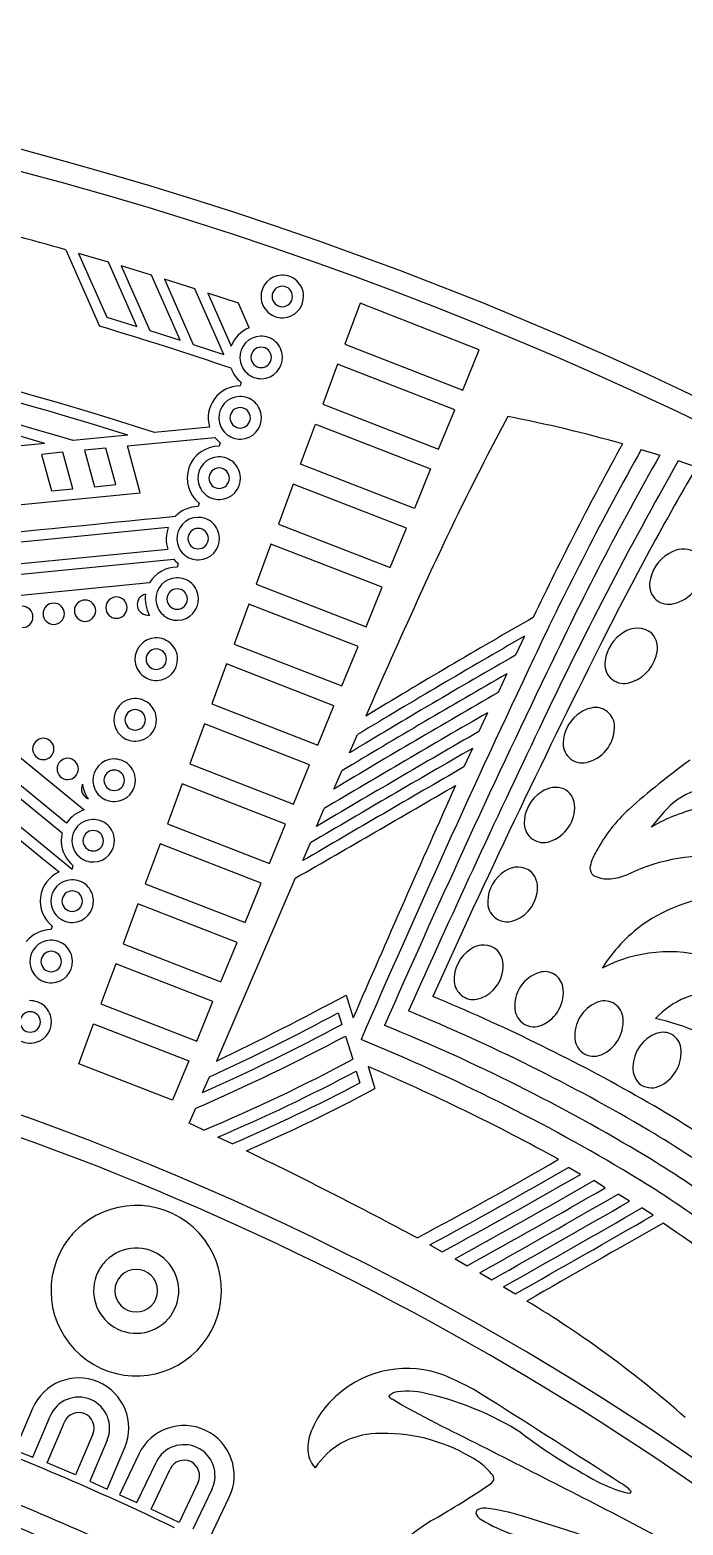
# Model space of a CAD drawing. Header units: metres. Extents: x 0.3 to 22.9, y 0.3 to 22.9.
# Drawn here: x 14.502 to 16.419, y 18.495 to 22.881 of the extents above; entities that cross this region are included whole.
import ezdxf

# ---------------------------------------------------------------- set-up
doc = ezdxf.new("R2010")
doc.units = ezdxf.units.M

msp = doc.modelspace()

# ---------------------------------------------------------------- linework, layer by layer
for p, q in [((14.607252, 22.236073), (14.706292, 22.01193)), ((14.732626, 22.199773), (14.644778, 22.225377)), ((14.644778, 22.225377), (14.727486, 22.038196)), ((14.815929, 22.011245), (14.732626, 22.199773)), ((14.85883, 22.161594), (14.770399, 22.188519)), ((14.770399, 22.188519), (14.853962, 21.999402)), ((14.943015, 21.971069), (14.85883, 22.161594)), ((14.98589, 22.121477), (14.896857, 22.149765)), ((14.896857, 22.149765), (14.981315, 21.958623)), ((15.070999, 21.928863), (14.98589, 22.121477)), ((15.113835, 22.079359), (15.02418, 22.109055)), ((15.02418, 22.109055), (15.092951, 21.953413)), ((15.145657, 22.007341), (15.113835, 22.079359)), ((15.470823, 22.079006), (15.426406, 21.958932)), ((15.820603, 21.942968), (15.470823, 22.079006)), ((14.727486, 22.038196), (14.815929, 22.011245)), ((14.853962, 21.999402), (14.943015, 21.971069)), ((14.981315, 21.958623), (15.070999, 21.928863)), ((15.426406, 21.958932), (15.772181, 21.824452)), ((15.772181, 21.824452), (15.820603, 21.942968)), ((15.404717, 21.900302), (15.36134, 21.783042)), ((15.748537, 21.766583), (15.404717, 21.900302)), ((15.122284, 21.847012), (15.118768, 21.836894)), ((15.36134, 21.783042), (15.70125, 21.650844)), ((15.70125, 21.650844), (15.748537, 21.766583)), ((15.029508, 21.715482), (14.868144, 21.699647)), ((15.296275, 21.607153), (15.339652, 21.724413)), ((15.339652, 21.724413), (15.677606, 21.592974)), ((14.789641, 21.691944), (14.628837, 21.676164)), ((14.788531, 21.660433), (15.045051, 21.685605)), ((15.060659, 21.669797), (15.057134, 21.659654)), ((14.546267, 21.668061), (14.376502, 21.651402)), ((14.599244, 21.641858), (14.536149, 21.635666)), ((14.536149, 21.635666), (14.565314, 21.528621)), ((14.62841, 21.534812), (14.599244, 21.641858)), ((14.725436, 21.654241), (14.66234, 21.648049)), ((14.66234, 21.648049), (14.691505, 21.541004)), ((14.754601, 21.547195), (14.725436, 21.654241)), ((14.826029, 21.522803), (14.788531, 21.660433)), ((16.295981, 21.650278), (16.350401, 21.63361)), ((15.630318, 21.477236), (15.296275, 21.607153)), ((15.677606, 21.592974), (15.630318, 21.477236)), ((16.458153, 21.598528), (16.404421, 21.616536)), ((14.691505, 21.541004), (14.754601, 21.547195)), ((15.274587, 21.548523), (15.23121, 21.431263)), ((15.606675, 21.419366), (15.274587, 21.548523)), ((14.258169, 21.467078), (14.826029, 21.522803)), ((14.565314, 21.528621), (14.62841, 21.534812)), ((14.999066, 21.492557), (14.995541, 21.482414)), ((14.907886, 21.420928), (13.563142, 21.288967)), ((15.23121, 21.431263), (15.559387, 21.303627)), ((15.559387, 21.303627), (15.606675, 21.419366)), ((15.209522, 21.372633), (15.166145, 21.255374)), ((15.535743, 21.245758), (15.209522, 21.372633)), ((13.719894, 21.241545), (14.907281, 21.358064)), ((13.79827, 21.217833), (14.924135, 21.328315)), ((13.484766, 21.312678), (14.544344, 20.446385)), ((13.563142, 21.288967), (14.626115, 20.419381)), ((14.937472, 21.315317), (14.933947, 21.305174)), ((14.596884, 20.524721), (13.719894, 21.241545)), ((14.853277, 21.258558), (13.955022, 21.170411)), ((15.166145, 21.255374), (15.488456, 21.130019)), ((15.488456, 21.130019), (15.535743, 21.245758)), ((14.609835, 20.554312), (13.79827, 21.217833)), ((15.144456, 21.196744), (15.10108, 21.079484)), ((15.464812, 21.07215), (15.144456, 21.196744)), ((13.955022, 21.170411), (14.66186, 20.592513)), ((15.952839, 21.10221), (15.927084, 21.047067)), ((15.10108, 21.079484), (15.417525, 20.956411)), ((15.417525, 20.956411), (15.464812, 21.07215)), ((15.079391, 21.020854), (15.036014, 20.903594)), ((15.393881, 20.898542), (15.079391, 21.020854)), ((15.901501, 20.992036), (15.875795, 20.937127)), ((15.036014, 20.903594), (15.346593, 20.782803)), ((15.346593, 20.782803), (15.393881, 20.898542)), ((15.014326, 20.844964), (14.970949, 20.727705)), ((15.32295, 20.724933), (15.014326, 20.844964)), ((15.844527, 20.877554), (15.819464, 20.822853)), ((15.440231, 20.760359), (15.463697, 20.813798)), ((15.8003, 20.773067), (15.775501, 20.718718)), ((14.970949, 20.727705), (15.275662, 20.609195)), ((15.275662, 20.609195), (15.32295, 20.724933)), ((15.393858, 20.653785), (15.416952, 20.706998)), ((14.949261, 20.669075), (14.905884, 20.551815)), ((15.252018, 20.551325), (14.949261, 20.669075)), ((15.34271, 20.544006), (15.365412, 20.596432)), ((16.362227, 20.585792), (16.32459, 20.542455)), ((14.905884, 20.551815), (15.204731, 20.435587)), ((15.204731, 20.435587), (15.252018, 20.551325)), ((14.884196, 20.493185), (14.840819, 20.375925)), ((15.181087, 20.377717), (14.884196, 20.493185)), ((15.303255, 20.443987), (15.325665, 20.496153)), ((14.544344, 20.446385), (14.587938, 20.410743)), ((14.626115, 20.419381), (14.629513, 20.42913)), ((14.840819, 20.375925), (15.1338, 20.261978)), ((15.280882, 20.392403), (15.049409, 19.856121)), ((15.1338, 20.261978), (15.181087, 20.377717)), ((14.81913, 20.317296), (14.775754, 20.200036)), ((15.110156, 20.204109), (14.81913, 20.317296)), ((14.567912, 20.251878), (14.564387, 20.241735)), ((14.775754, 20.200036), (15.062868, 20.08837)), ((15.062868, 20.08837), (15.110156, 20.204109)), ((14.754065, 20.141406), (14.710688, 20.024146)), ((15.039224, 20.030501), (14.754065, 20.141406)), ((15.429598, 20.049532), (15.450645, 19.982797)), ((14.710688, 20.024146), (14.991937, 19.914762)), ((14.991937, 19.914762), (15.039224, 20.030501)), ((14.645623, 19.848257), (14.689, 19.965516)), ((14.689, 19.965516), (14.968293, 19.856893)), ((15.406578, 19.99762), (15.417313, 19.963552)), ((15.427992, 19.929357), (15.449209, 19.861054)), ((14.921006, 19.741154), (14.645623, 19.848257)), ((14.968293, 19.856893), (14.921006, 19.741154)), ((15.494634, 19.839814), (15.514121, 19.775062)), ((15.009067, 19.763339), (15.029132, 19.809599)), ((15.459763, 19.82663), (15.470259, 19.792096)), ((14.969802, 19.673781), (14.989085, 19.717607)), ((15.01211, 19.653322), (14.969802, 19.673781)), ((15.095262, 19.612724), (15.053156, 19.632849)), ((16.117182, 19.523416), (16.082781, 19.544168)), ((16.190351, 19.484348), (16.156243, 19.50534)), ((16.261546, 19.444583), (16.227993, 19.46554)), ((16.33085, 19.404013), (16.297631, 19.425116)), ((15.675691, 19.316816), (15.711753, 19.295881)), ((15.749566, 19.276222), (15.785405, 19.255452)), ((15.821863, 19.234855), (15.857209, 19.214127)), ((15.891986, 19.193636), (15.926821, 19.173209)), ((15.595628, 18.845867), (15.564631, 18.864328)), ((14.509869, 18.83653), (14.458386, 18.714731)), ((15.71004, 18.785254), (15.595628, 18.845867)), ((14.51066, 18.694141), (14.561603, 18.814663)), ((14.552733, 18.677039), (14.603432, 18.796983)), ((14.687089, 18.761622), (14.636367, 18.641621)), ((14.728918, 18.743942), (14.677926, 18.623304)), ((14.458386, 18.714731), (14.51066, 18.694141)), ((14.72914, 18.600207), (14.780652, 18.722075)), ((14.821778, 18.702766), (14.765031, 18.583328)), ((14.636367, 18.641621), (14.552733, 18.677039)), ((14.816357, 18.560477), (14.872509, 18.678663)), ((14.857645, 18.541557), (14.913526, 18.659175)), ((14.677926, 18.623304), (14.72914, 18.600207)), ((14.995562, 18.620199), (14.939653, 18.502524)), ((15.03658, 18.600711), (14.980375, 18.482412)), ((14.765031, 18.583328), (14.816357, 18.560477)), ((15.030532, 18.457103), (15.08731, 18.576608)), ((16.265201, 18.589627), (16.265882, 18.593061)), ((14.939653, 18.502524), (14.857645, 18.541557)), ((16.398927, 18.431195), (16.243036, 18.514163))]:
    msp.add_line(p, q)
for centre, radius, start, end in [((11.599532, 11.617165), 11.285746, 44.322028, 86.436415), ((11.599752, 11.617585), 11.222795, 44.254864, 86.37056), ((11.61337, 11.661098), 10.990606, 74.192649, 75.859208), ((15.242741, 22.099044), 0.062504, 92.117585, -177.882415), ((15.242741, 22.099044), 0.062504, 2.117585, 92.117585), ((11.611384, 11.654796), 10.559618, 72.036174, 82.782457), ((15.242741, 22.099044), 0.030002, 90, -180), ((15.242741, 22.099044), 0.030002, 0, 90), ((11.610301, 11.651906), 10.531409, 72.428771, 82.778781), ((15.242741, 22.099044), 0.062504, -177.882415, -87.882415), ((15.242741, 22.099044), 0.030002, -180, -90), ((15.242741, 22.099044), 0.030002, -90, 0), ((15.242741, 22.099044), 0.062504, -87.882415, 2.117585), ((11.609716, 11.650696), 10.470201, 73.24058, 82.776806), ((11.608896, 11.648252), 10.441491, 73.661163, 82.774205), ((11.610976, 11.652712), 10.81177, 71.215465, 73.363947), ((15.180698, 21.920374), 0.093761, 111.945665, 159.367147), ((15.180703, 21.920362), 0.062504, 92.117585, -177.882415), ((15.180703, 21.920362), 0.062504, 2.117585, 92.117585), ((15.180703, 21.920362), 0.030002, 90, 180), ((15.180703, 21.920362), 0.030002, 0, 90), ((15.180699, 21.920352), 0.093761, -160.209301, -128.537102), ((15.180703, 21.920362), 0.062504, -177.882415, -87.882415), ((15.180703, 21.920362), 0.030002, 180, -90), ((15.180703, 21.920362), 0.030002, -90, 0), ((15.180703, 21.920362), 0.062504, -87.882415, 2.117585), ((15.119111, 21.743125), 0.09377, 90.209826, -162.855138), ((15.119109, 21.743122), 0.062504, 92.117585, -177.882415), ((15.119109, 21.743122), 0.062504, 2.117585, 92.117585), ((15.119109, 21.743122), 0.030002, 90, -180), ((15.119109, 21.743122), 0.030002, 0, 90), ((15.119109, 21.743122), 0.062504, -177.882415, -87.882415), ((15.119109, 21.743122), 0.030002, -180, -90), ((15.119109, 21.743122), 0.030002, -90, 0), ((15.119109, 21.743122), 0.062504, -87.882415, 2.117585), ((23.761609, 17.556831), 8.904965, 151.931758, 155.806327), ((15.135624, 17.778062), 4.04245, 74.134721, 79.043067), ((15.119105, 21.743112), 0.093761, -142.16868, -128.561475), ((15.057518, 21.565882), 0.093772, 90.234486, 160.836909), ((15.057516, 21.565882), 0.062504, 92.117585, -177.882415), ((15.057516, 21.565882), 0.062504, 2.117585, 92.117585), ((24.546723, 17.076333), 9.489958, 151.073367, 154.53047), ((24.567495, 17.005613), 9.486351, 150.684683, 154.845801), ((24.799975, 16.835594), 9.716803, 150.410308, 154.652545), ((15.057518, 21.565882), 0.093772, 160.836909, -128.560668), ((15.057516, 21.565882), 0.030002, 90, 180), ((15.057516, 21.565882), 0.030002, 0, 90), ((26.49672, 15.876157), 11.610618, 150.369297, 154.728647), ((24.358014, 16.98639), 9.147656, 149.722544, 153.481776), ((15.057516, 21.565882), 0.062504, -177.882415, -87.882415), ((15.057516, 21.565882), 0.030002, 180, -90), ((15.057516, 21.565882), 0.030002, -90, 0), ((15.057516, 21.565882), 0.062504, -87.882415, 2.117585), ((-59.752637, 775.066676), 757.303643, -84.45036, -84.340562), ((14.995918, 21.388654), 0.093761, 90.23016, 135.467937), ((14.995922, 21.388642), 0.062504, 92.117585, -177.882415), ((14.995922, 21.388642), 0.062504, 2.117585, 92.117585), ((14.995967, 21.388644), 0.09381, 159.871158, -160.97472), ((14.995922, 21.388642), 0.030002, 90, 180), ((14.995922, 21.388642), 0.030002, 0, 90), ((14.995922, 21.388642), 0.062504, -177.882415, -87.882415), ((14.995922, 21.388642), 0.030002, 180, -90), ((14.995922, 21.388642), 0.030002, -90, 0), ((14.995922, 21.388642), 0.062504, -87.882415, 2.117585), ((14.995918, 21.388633), 0.093761, -139.960948, -128.561475), ((16.432751, 21.246656), 0.11295, 119.126645, 174.094032), ((16.419656, 21.281754), 0.076126, 64.680711, 123.378891), ((14.934328, 21.211406), 0.093768, 90.232723, 149.811141), ((16.365192, 21.307094), 0.112237, -76.532408, -1.594375), ((14.934329, 21.211402), 0.062504, 92.117585, -177.882415), ((14.934329, 21.211402), 0.030002, 90, -180), ((14.934329, 21.211402), 0.062504, 2.117585, 92.117585), ((14.934329, 21.211402), 0.030002, 0, 90), ((16.376226, 21.252046), 0.056173, 173.630608, -74.400574), ((14.480031, 21.159126), 0.031252, -0.000015, 89.999985), ((14.572095, 21.168161), 0.031252, 89.999985, 179.999985), ((14.572095, 21.168161), 0.031252, -0.000015, 89.999985), ((14.664159, 21.177195), 0.031252, 89.999985, 179.999985), ((14.664159, 21.177195), 0.031252, -0.000015, 89.999985), ((14.756223, 21.186229), 0.031252, 89.999985, 179.999985), ((14.756223, 21.186229), 0.031252, -0.000015, 89.999985), ((14.848284, 21.195263), 0.031253, 102.209238, -169.377828), ((14.848284, 21.195263), 0.031253, -169.377828, -80.964894), ((14.934367, 21.211407), 0.093805, 171.168794, -149.92445), ((14.934329, 21.211402), 0.062504, -177.882415, -87.882415), ((14.934329, 21.211402), 0.030002, 180, -90), ((14.934329, 21.211402), 0.030002, -90, 0), ((14.934329, 21.211402), 0.062504, -87.882415, 2.117585), ((36.873684, 11.517144), 23.340937, 155.47353, 156.384483), ((14.480031, 21.159126), 0.031252, -90.000015, -0.000015), ((14.572095, 21.168161), 0.031252, 179.999985, -90.000015), ((14.572095, 21.168161), 0.031252, -90.000015, -0.000015), ((14.664159, 21.177195), 0.031252, 179.999985, -90.000015), ((14.664159, 21.177195), 0.031252, -90.000015, -0.000015), ((14.756223, 21.186229), 0.031252, 179.999985, -90.000015), ((14.756223, 21.186229), 0.031252, -90.000015, -0.000015), ((25.675889, 4.14914), 19.578213, 119.688676, 121.358871), ((28.513374, -0.759321), 25.212963, 119.879506, 121.169932), ((16.301322, 21.015931), 0.112677, 120.63838, 172.959986), ((16.284121, 21.057297), 0.068607, 51.864065, 125.891681), ((16.276359, 21.066714), 0.067062, -20.338068, 41.624919), ((14.873022, 21.034986), 0.062504, 92.117585, -177.882415), ((14.873022, 21.034986), 0.030002, 90, -180), ((14.873022, 21.034986), 0.062504, 2.117585, 92.117585), ((14.873022, 21.034986), 0.030002, 0, 90), ((40.698012, 8.749677), 27.446212, 153.325988, 155.697631), ((14.873022, 21.034986), 0.062504, -177.882415, -87.882415), ((14.873022, 21.034986), 0.030002, 180, -90), ((14.873022, 21.034986), 0.030002, -90, 0), ((14.873022, 21.034986), 0.062504, -87.882415, 2.117585), ((29.166331, -1.991007), 26.571235, 119.88461, 121.102953), ((49.638487, 5.108026), 37.237099, 154.672342, 156.562668), ((16.245004, 21.020056), 0.056348, 170.103792, -78.554791), ((16.231188, 21.074434), 0.112419, -77.152499, -16.021917), ((28.535335, -1.039178), 25.396617, 119.832183, 121.100485), ((45.075398, 7.010882), 32.246912, 154.299265, 156.322871), ((29.74717, -3.208297), 27.846302, 119.877063, 121.027385), ((14.811142, 20.856923), 0.062504, 92.117585, -177.882415), ((14.811142, 20.856923), 0.030002, 90, 180), ((14.811142, 20.856923), 0.062504, 2.117585, 92.117585), ((14.811142, 20.856923), 0.030002, 0, 90), ((16.176223, 20.785982), 0.10972, 121.102049, 178.601702), ((16.164943, 20.807065), 0.08585, 105.325196, 121.924279), ((16.161386, 20.837382), 0.055859, 6.117269, 110.030723), ((14.811142, 20.856923), 0.062504, -177.882415, -87.882415), ((14.811142, 20.856923), 0.030002, -180, -90), ((14.811142, 20.856923), 0.030002, -90, 0), ((14.811142, 20.856923), 0.062504, -87.882415, 2.117585), ((34.357298, -11.222512), 37.055863, 119.972937, 120.83186), ((16.11069, 20.835624), 0.106517, -73.355795, 4.151354), ((14.541487, 20.771697), 0.031252, 56.336553, 146.336553), ((14.541487, 20.771697), 0.031252, -33.663447, 56.336553), ((37.653114, -17.053862), 43.719033, 119.960865, 120.684702), ((45.79799, 6.532217), 33.05433, 154.364869, 155.950249), ((14.541487, 20.771697), 0.031252, 146.336553, -123.663447), ((14.541487, 20.771697), 0.031252, -123.663447, -33.663447), ((39.479381, -20.358519), 47.460575, 119.928643, 120.592029), ((16.123157, 20.787258), 0.056639, 178.582341, -71.425234), ((14.613105, 20.713145), 0.031252, 146.336553, -123.663447), ((14.613105, 20.713145), 0.031252, 56.336553, 146.336553), ((14.613105, 20.713145), 0.031252, -33.663447, 56.336553), ((14.749549, 20.679683), 0.062504, 92.117585, -177.882415), ((14.749549, 20.679683), 0.030002, 90, -180), ((14.749549, 20.679683), 0.062504, 2.117585, 92.117585), ((14.749549, 20.679683), 0.030002, 0, 90), ((57.761172, -51.99543), 83.965134, 120.002445, 120.375259), ((17.741584, 18.937128), 2.223224, 125.859335, 131.806288), ((14.613105, 20.713145), 0.031252, -123.663447, -33.663447), ((14.684724, 20.654589), 0.031253, 154.527207, -112.216968), ((14.749544, 20.679673), 0.093761, -172.867167, -144.822594), ((14.749549, 20.679683), 0.062504, -177.882415, -87.882415), ((14.749549, 20.679683), 0.030002, 180, -90), ((14.749549, 20.679683), 0.030002, -90, 0), ((14.749549, 20.679683), 0.062504, -87.882415, 2.117585), ((-54.950819, 142.254663), 140.651705, -60.044277, -59.823046), ((75.467696, -6.044555), 65.417655, 155.902854, 156.555264), ((16.058367, 20.555397), 0.105718, 121.061814, -178.17263), ((16.044033, 20.588821), 0.069868, 69.226182, 125.13841), ((16.045402, 20.604367), 0.05501, 3.876864, 64.812246), ((16.519687, 20.456188), 0.203938, 108.821309, 140.542326), ((14.68795, 20.502455), 0.093761, 106.156588, 146.421775), ((15.994303, 20.60113), 0.106211, -71.600128, 3.755437), ((16.574898, 20.249484), 0.467289, 132.441976, 151.507381), ((16.587773, 20.083343), 0.529197, 102.517818, 119.823201), ((14.687955, 20.502443), 0.062504, 92.117585, -177.882415), ((14.687955, 20.502443), 0.030002, 90, 180), ((14.687955, 20.502443), 0.062504, 2.117585, 92.117585), ((14.687955, 20.502443), 0.030002, 0, 90), ((16.009029, 20.553465), 0.056345, -178.535869, -70.509998), ((14.687955, 20.502443), 0.093756, 166.254209, -177.882415), ((14.687955, 20.502443), 0.093756, -177.882415, -128.560087), ((14.687955, 20.502443), 0.062504, -177.882415, -87.882415), ((14.687955, 20.502443), 0.030002, 180, -90), ((14.687955, 20.502443), 0.030002, -90, 0), ((14.687955, 20.502443), 0.062504, -87.882415, 2.117585), ((16.318119, 20.382694), 0.178146, 149.764091, 165.307592), ((16.496455, 19.905312), 0.553015, 83.849351, 115.457512), ((14.626369, 20.325204), 0.093776, 114.193369, -128.563081), ((15.951969, 20.322355), 0.106653, 122.010901, 179.055797), ((15.932982, 20.360648), 0.064256, 50.748012, 125.757137), ((15.924119, 20.364306), 0.067657, -12.60119, 42.951401), ((16.172623, 20.422505), 0.027358, 168.674262, -112.391392), ((16.196905, 20.482705), 0.09227, -112.092464, -80.429934), ((16.196044, 20.540254), 0.149416, -83.775395, -65.18755), ((14.626362, 20.325203), 0.062504, 92.117585, -177.882415), ((14.626362, 20.325203), 0.030002, 90, 180), ((14.626362, 20.325203), 0.062504, 2.117585, 92.117585), ((14.626362, 20.325203), 0.030002, 0, 90), ((14.626362, 20.325203), 0.062504, -177.882415, -87.882415), ((14.626362, 20.325203), 0.030002, -180, -90), ((14.626362, 20.325203), 0.030002, -90, 0), ((14.626362, 20.325203), 0.062504, -87.882415, 2.117585), ((15.902254, 20.321333), 0.056992, 177.20428, -79.286443), ((15.888764, 20.365023), 0.102556, -76.417748, -8.679932), ((16.575527, 19.860172), 0.482591, 93.674313, 124.581373), ((14.564763, 20.147975), 0.093761, 90.23016, 141.137422), ((16.579698, 19.876879), 0.471381, 126.151612, 147.776665), ((14.564768, 20.147963), 0.062504, 92.117585, -177.882415), ((14.564768, 20.147963), 0.030002, 90, 180), ((14.564768, 20.147963), 0.062504, 2.117585, 92.117585), ((14.564768, 20.147963), 0.030002, 0, 90), ((15.84972, 20.096781), 0.102623, 121.639468, -175.825011), ((15.832633, 20.133697), 0.062418, 48.827835, 126.066427), ((15.820016, 20.134041), 0.071133, -18.140838, 40.970893), ((14.564768, 20.147963), 0.062504, -177.882415, -87.882415), ((14.564768, 20.147963), 0.030002, 180, -90), ((14.564768, 20.147963), 0.030002, -90, 0), ((14.564768, 20.147963), 0.062504, -87.882415, 2.117585), ((16.377298, 19.754079), 0.422553, 72.922251, 117.693193), ((15.790441, 20.134228), 0.099706, -76.440598, -12.944304), ((16.02672, 20.018419), 0.102038, 106.805402, -174.045914), ((16.012511, 20.064091), 0.05421, 10.122846, 106.384901), ((11.331155, 27.635479), 8.622286, -64.453872, -61.619078), ((15.803595, 20.092693), 0.056328, -176.556939, -79.543518), ((15.963858, 20.05698), 0.103367, -67.254372, 9.263256), ((16.522866, 19.805663), 0.255218, 88.203706, 136.606128), ((14.503175, 19.970723), 0.062504, 2.117585, 92.117585), ((13.565276, 14.999724), 5.40597, 59.390155, 67.740799), ((13.662734, 15.139402), 5.305866, 60.455687, 67.608539), ((15.980874, 20.012559), 0.055842, -175.146233, -65.733565), ((16.206355, 19.93067), 0.105437, 113.160405, -175.183147), ((16.187829, 19.978185), 0.054489, 9.675395, 114.900755), ((14.503175, 19.970723), 0.062504, -177.882415, -87.882415), ((14.503175, 19.970723), 0.030002, 90, 180), ((14.503175, 19.970723), 0.030002, 180, -90), ((14.503175, 19.970723), 0.030002, 0, 90), ((14.503175, 19.970723), 0.030002, -90, 0), ((14.503175, 19.970723), 0.062504, -87.882415, 2.117585), ((12.372544, 25.655694), 6.455316, -65.893956, -61.85734), ((12.247263, 25.866958), 6.665614, -65.332837, -61.707556), ((13.466754, 14.857552), 5.509295, 58.952103, 67.861265), ((16.137308, 19.971878), 0.105375, -63.637053, 8.439435), ((16.193506, 19.328321), 0.668356, 54.777625, 77.56601), ((12.590546, 25.249954), 6.029913, -66.560936, -61.929235), ((13.316735, 14.614808), 5.725886, 58.994713, 67.871285), ((16.15639, 19.925206), 0.055203, -176.479935, -59.868431), ((16.377992, 19.837183), 0.106608, 109.608726, 179.235803), ((16.359537, 19.887818), 0.052718, 7.493215, 109.183194), ((16.304554, 19.881183), 0.108098, -62.31952, 7.179225), ((13.049568, 24.346545), 5.087034, -67.307025, -61.854177), ((13.048494, 14.109419), 6.230653, 61.167921, 66.883761), ((16.33275, 19.834898), 0.061468, 176.542694, -128.199407), ((11.57775, 11.579237), 8.619881, 34.655281, 72.474625), ((12.985814, 24.494202), 5.282676, -66.961864, -62.075108), ((13.007678, 24.458721), 5.276523, -66.69434, -62.179357), ((16.325673, 19.834611), 0.057121, -122.791479, -59.37658), ((11.586336, 11.595594), 8.539194, 45.018849, 72.496182), ((13.044826, 24.391155), 5.235049, -66.439803, -61.856253), ((14.695681, 16.927255), 3.241182, 48.947945, 60.757149), ((14.688746, 16.908727), 3.190924, 48.953944, 59.29814), ((9.148079, 7.217196), 13.74843, 61.831811, 64.174463), ((9.957333, 30.060723), 12.135197, -62.087025, -59.845816), ((14.728105, 16.962818), 3.055093, 48.720283, 58.855428), ((7.655683, 34.155306), 16.867167, -61.609363, -60.025437), ((5.663534, 37.675046), 20.946609, -61.333783, -60.062066), ((14.69354, 16.915653), 3.044575, 48.681983, 58.898406), ((6.256351, 36.601845), 19.75597, -61.280377, -59.926609), ((3.889879, 40.772785), 24.586564, -61.064664, -59.98065), ((14.814183, 19.182334), 0.250021, 48.08041, 135.002398), ((-8.636725, 62.768148), 49.933658, -60.671138, -60.135198), ((-34.438294, 107.928153), 101.979488, -60.449378, -60.187898), ((-14.906603, 73.635972), 62.550149, -60.502713, -60.0749), ((-10.193339, 65.366363), 53.066658, -60.513784, -60.011394), ((14.814167, 19.182318), 0.250021, 134.99736, 147.983892), ((14.814183, 19.182334), 0.250021, -38.841578, 48.08041), ((62.527048, -61.853417), 93.436265, 119.610671, 119.892889), ((14.800735, 17.041389), 2.810962, 48.479422, 56.31339), ((14.81417, 19.18232), 0.250022, 147.984558, -125.426355), ((14.814183, 19.182334), 0.125013, 49.526436, 135.004521), ((14.814167, 19.182318), 0.125013, 134.994436, 154.058868), ((14.814183, 19.182334), 0.125013, -35.951649, 49.526436), ((14.814171, 19.182321), 0.125015, 154.060622, -120.941482), ((14.814171, 19.182328), 0.062504, 135, -135), ((14.814171, 19.182328), 0.062504, 45, 135), ((14.814171, 19.182328), 0.062504, -45, 45), ((14.814171, 19.182328), 0.062504, -135, -45), ((14.313297, 16.426861), 3.184127, 48.469493, 58.852401), ((14.814171, 19.182321), 0.125015, -120.941482, -35.943586), ((14.81417, 19.18232), 0.250022, -125.426355, -38.837269), ((15.608611, 18.647838), 0.306375, 68.737244, 131.715678), ((14.64526, 18.779303), 0.146989, 67.087039, 157.087039), ((14.64526, 18.779303), 0.146989, -22.912961, 67.087039), ((15.405209, 18.18548), 0.811317, 56.783314, 67.191608), ((14.64526, 18.779303), 0.090824, 67.087039, 157.087039), ((14.64526, 18.779303), 0.090824, -22.912961, 67.087039), ((15.574735, 18.672628), 0.265474, 129.818079, 160.39245), ((15.569921, 18.879254), 0.015836, -156.871251, -109.515208), ((15.585456, 18.84546), 0.040818, 97.056136, 137.506043), ((15.607868, 18.640356), 0.247139, 74.149947, 96.371546), ((15.466917, 18.006785), 0.895902, 57.883124, 76.545657), ((-4.894394, -14.004733), 38.867523, 57.068932, 57.743423), ((14.64526, 18.779303), 0.045412, 67.087039, 157.087039), ((14.64526, 18.779303), 0.045412, -22.912961, 67.087039), ((11.621128, 11.664412), 7.580802, 64.15348, 69.824681), ((14.954544, 18.639687), 0.146989, 64.587039, 154.587039), ((-17.191481, -46.562692), 73.16327, 62.807274, 63.275564), ((14.954544, 18.639687), 0.090824, 64.587039, 154.587039), ((14.954544, 18.639687), 0.146989, -25.412961, 64.587039), ((15.441515, 18.720871), 0.123792, 160.735222, -173.421659), ((15.524543, 18.542505), 0.220865, 92.079415, 146.966123), ((15.539872, 18.257923), 0.50584, 59.789061, 92.64495), ((16.920083, 20.051007), 1.614489, -127.233132, -117.729187), ((14.954544, 18.639687), 0.090824, -25.412961, 64.587039), ((15.393277, 18.715415), 0.075246, -173.341081, -135.746721), ((15.702862, 18.517834), 0.199471, 39.495629, 62.682615), ((11.622738, 11.669464), 7.450527, 64.100366, 69.870812), ((14.954544, 18.639687), 0.045412, 64.587039, 154.587039), ((14.954544, 18.639687), 0.045412, -25.412961, 64.587039), ((15.842285, 18.629742), 0.020836, -8.08501, 45.885591), ((11.621798, 11.667478), 7.390206, 64.076231, 69.893818), ((14.164042, 21.142583), 3.04011, -59.949279, -56.336793), ((15.828278, 18.645725), 0.039462, -57.973267, -28.637676), ((16.360679, 18.990239), 0.415259, -117.509499, -105.547289), ((16.198365, 18.540509), 0.085558, 37.895501, 64.540856), ((16.258114, 18.613795), 0.025185, -110.301989, -73.657754), ((15.988735, 17.998163), 0.595409, 120.512848, 133.789013), ((15.823421, 18.529053), 0.013182, 97.085416, -178.642514), ((15.842804, 18.54198), 0.035149, -157.873184, -117.891968), ((15.835294, 18.498354), 0.045814, 84.486558, 107.135527), ((16.077374, 18.923522), 0.482962, -121.314598, -108.893024), ((15.776385, 17.988507), 0.559046, 71.814334, 83.4974), ((13.184262, 9.588475), 9.349843, 70.570605, 72.788611)]:
    msp.add_arc(centre, radius, start, end)

doc.saveas('drawing.dxf')
